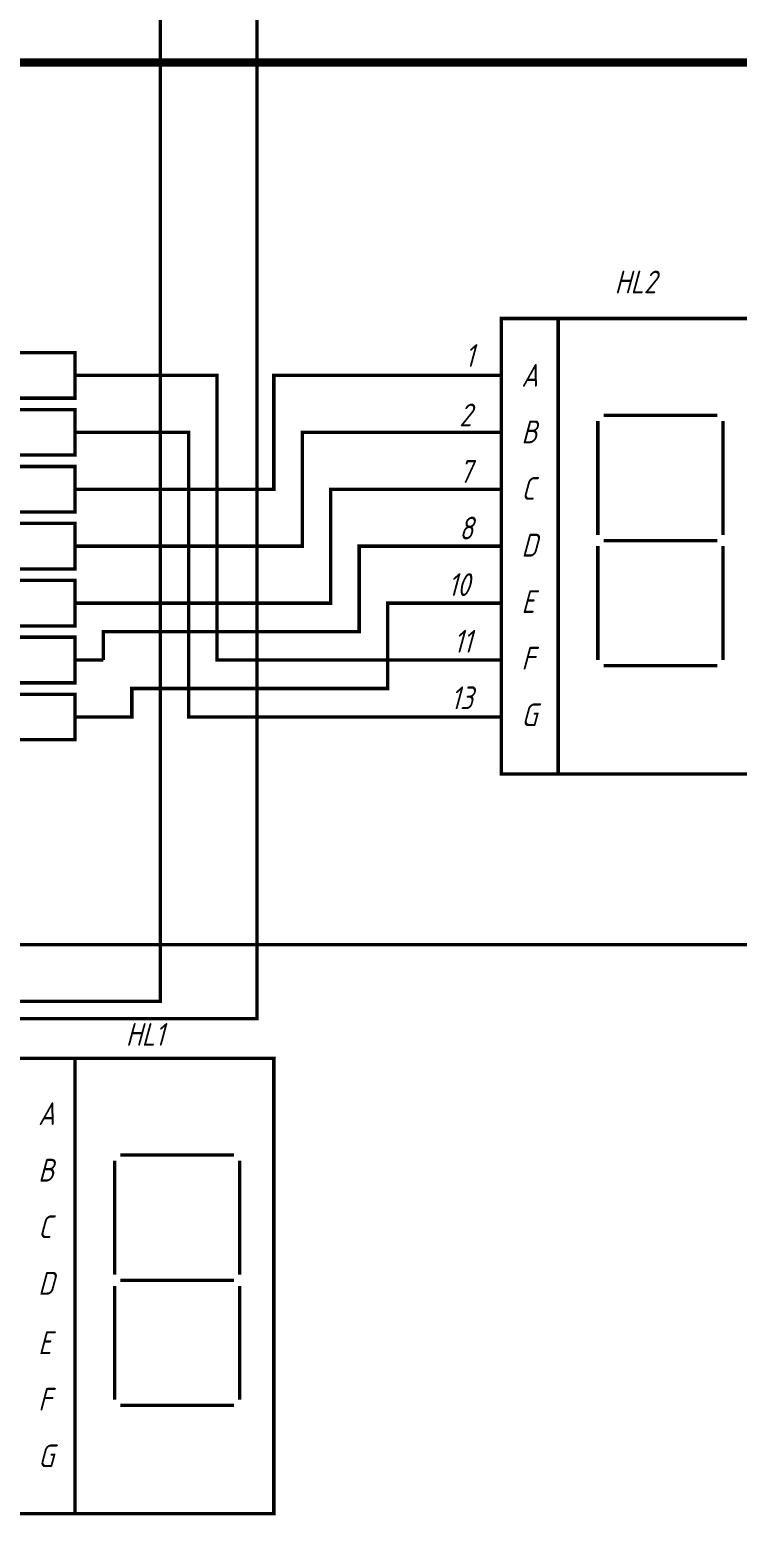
# Model space of a CAD drawing. Extents: x 196 to 1101, y 70 to 664.
# Drawn here: x 720.5 to 782.7, y 203.5 to 334.1 of the extents above; entities that cross this region are included whole.
import ezdxf

# ---------------------------------------------------------------- set-up
doc = ezdxf.new("R2010")
doc.units = 0
doc.header["$MEASUREMENT"] = 0
doc.layers.add('Sheet', color=255, linetype='CONTINUOUS')
doc.styles.add('GOST type A0', font='', dxfattribs={"oblique": 15, "height": 3.5})
doc.styles.get('GOST type A0').set_extended_font_data('GOST type A')

msp = doc.modelspace()

# ---------------------------------------------------------------- linework, layer by layer
at = {"layer": 'Sheet'}
for points, const_width in [([(567, 221.18), (587, 221.18), (587, 248.68), (731.95, 248.68), (731.95, 391.18), (719.45, 391.18)], 0.3), ([(567, 231.17), (582.99, 231.17), (582.99, 247.17), (740.45, 247.17), (740.45, 356.17)], 0.3), ([(659.47, 331.18), (811.92, 331.18), (811.92, 276.17)], 0.749), ([(766.94, 308.68), (766.94, 268.67)], 0.3), ([(724.45, 303.68), (726.95, 303.68)], 0.3), ([(726.95, 303.68), (736.95, 303.68), (736.95, 278.67), (759.44, 278.67)], 0.3), ([(726.95, 293.68), (741.94, 293.68), (741.94, 303.68), (759.44, 303.68)], 0.3), ([(761.94, 303.68), (759.44, 303.68)], 0.3), ([(770.93, 300.17), (780.93, 300.17)], 0.3), ([(770.43, 289.67), (770.43, 299.67)], 0.3), ([(781.43, 289.67), (781.43, 299.67)], 0.3), ([(724.45, 298.68), (726.95, 298.68)], 0.3), ([(726.95, 298.68), (734.45, 298.68), (734.45, 273.67), (759.44, 273.67)], 0.3), ([(726.95, 288.68), (744.44, 288.68), (744.44, 298.68), (759.44, 298.68)], 0.3), ([(761.94, 298.68), (759.44, 298.68)], 0.3), ([(724.45, 293.68), (726.95, 293.68)], 0.3), ([(726.95, 283.67), (746.94, 283.67), (746.94, 293.68), (759.44, 293.68)], 0.3), ([(761.94, 293.68), (759.44, 293.68)], 0.3), ([(724.45, 288.68), (726.95, 288.68)], 0.3), ([(726.95, 278.67), (726.95, 281.17), (749.44, 281.17), (749.44, 288.68), (759.44, 288.68)], 0.3), ([(761.94, 288.68), (759.44, 288.68)], 0.3), ([(770.43, 288.68), (770.43, 278.67)], 0.3), ([(770.93, 289.17), (780.93, 289.17)], 0.3), ([(781.43, 288.68), (781.43, 278.67)], 0.3), ([(724.45, 283.67), (726.95, 283.67)], 0.3), ([(726.95, 273.67), (729.45, 273.67), (729.45, 276.17), (751.94, 276.17), (751.94, 283.67), (759.44, 283.67)], 0.3), ([(761.94, 283.67), (759.44, 283.67)], 0.3), ([(724.45, 278.67), (726.95, 278.67)], 0.3), ([(761.94, 278.67), (759.44, 278.67)], 0.3), ([(770.93, 278.17), (780.93, 278.17)], 0.3), ([(724.45, 273.67), (726.95, 273.67)], 0.3), ([(761.94, 273.67), (759.44, 273.67)], 0.3), ([(650.98, 253.66), (851.91, 253.66), (851.91, 266.18), (846.91, 266.18)], 0.3), ([(724.45, 243.68), (724.45, 203.68)], 0.3), ([(728.45, 235.18), (738.45, 235.18)], 0.3), ([(727.95, 224.68), (727.95, 234.68)], 0.3), ([(738.94, 224.68), (738.94, 234.68)], 0.3), ([(727.95, 223.67), (727.95, 213.68)], 0.3), ([(728.45, 224.18), (738.45, 224.18)], 0.3), ([(738.94, 223.67), (738.94, 213.68)], 0.3), ([(728.45, 213.18), (738.45, 213.18)], 0.3)]:
    msp.add_lwpolyline(points, dxfattribs=dict(at, const_width=const_width))
at = {"layer": 'Sheet', "const_width": 0.3}
for points in [[(761.94, 308.68), (784.42, 308.68), (784.42, 268.67), (761.94, 268.67), (761.94, 308.68)], [(714.45, 305.67), (724.45, 305.67), (724.45, 301.68), (714.45, 301.68), (714.45, 305.67)], [(714.45, 300.68), (724.45, 300.68), (724.45, 296.68), (714.45, 296.68), (714.45, 300.68)], [(714.45, 295.68), (724.45, 295.68), (724.45, 291.67), (714.45, 291.67), (714.45, 295.68)], [(714.45, 290.68), (724.45, 290.68), (724.45, 286.67), (714.45, 286.67), (714.45, 290.68)], [(714.45, 285.68), (724.45, 285.68), (724.45, 281.67), (714.45, 281.67), (714.45, 285.68)], [(714.45, 280.68), (724.45, 280.68), (724.45, 276.67), (714.45, 276.67), (714.45, 280.68)], [(714.45, 275.67), (724.45, 275.67), (724.45, 271.68), (714.45, 271.68), (714.45, 275.67)], [(719.45, 243.68), (741.94, 243.68), (741.94, 203.68), (719.45, 203.68), (719.45, 243.68)]]:
    msp.add_lwpolyline(points, close=True, dxfattribs=at)

# ---------------------------------------------------------------- texts
at = {"layer": 'Sheet', "style": 'GOST type A0', "oblique": 15}
for s, p in [('HL2', (771.91, 310.89)), ('1', (758.74, 304.43)), ('A', (763.71, 302.69)), ('2', (758.24, 299.21)), ('B', (763.71, 297.72)), ('7', (758.24, 294.24)), ('C', (763.71, 292.75)), ('8', (758.24, 289.27)), ('D', (763.71, 287.77)), ('10', (757.25, 284.3)), ('E', (763.71, 282.8)), ('11', (757.75, 279.32)), ('F', (763.71, 277.83)), ('13', (757.5, 274.35)), ('G', (763.71, 272.86)), ('HL1', (728.93, 244.78)), ('A', (721.22, 237.82)), ('B', (721.22, 232.85)), ('C', (721.22, 227.88)), ('D', (721.22, 222.91)), ('E', (721.22, 217.69)), ('F', (721.22, 212.72)), ('G', (721.22, 207.75))]:
    msp.add_text(s, height=2, dxfattribs=at).set_placement(p)

doc.saveas('drawing.dxf')
